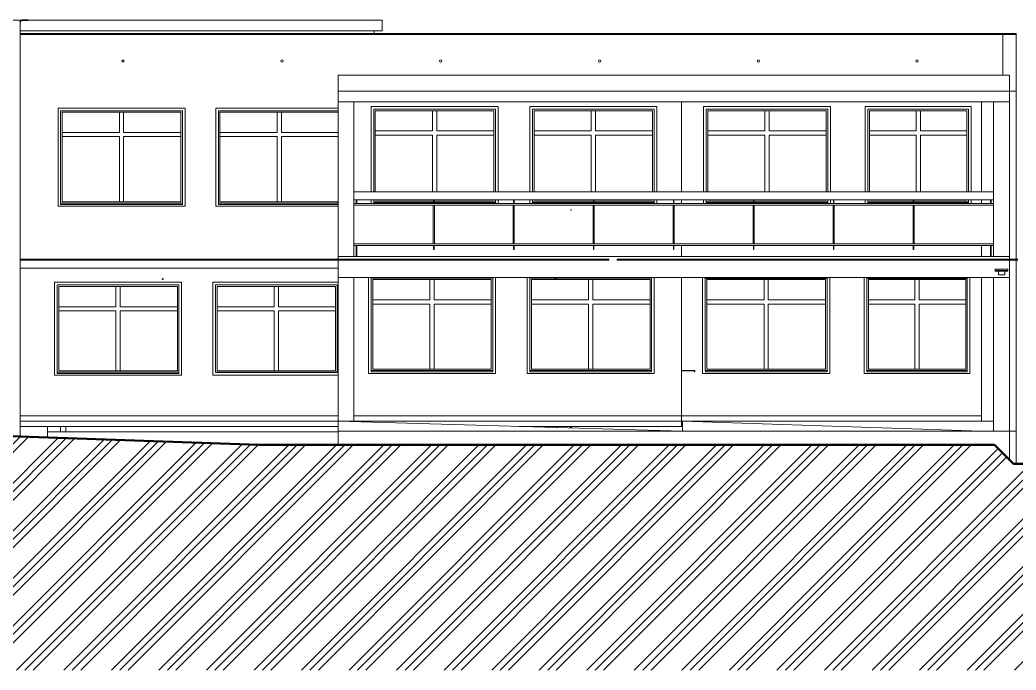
# Model space of a CAD drawing. Header units: millimetres. Extents: x -4051 to 472247, y -45352 to 20466.
# Drawn here: x 22695 to 41514, y -2470 to 9803 of the extents above; entities that cross this region are included whole.
import ezdxf

# ---------------------------------------------------------------- set-up
doc = ezdxf.new("R2010")
doc.units = ezdxf.units.MM
for name, color, linetype, lineweight in [('A-DETL-GENF', 92, 'Continuous', 9), ('A-DETL-WIDE', 214, 'Continuous', 50), ('A-FLOR', 192, 'Continuous', 9), ('A-FLOR-HRAL', 11, 'Continuous', 9), ('A-GLAZ', 151, 'Continuous', 9), ('A-ROOF', 132, 'Continuous', 9), ('A-ROOF-OTLN', 132, 'Continuous', 9), ('A-WALL', 113, 'Continuous', 9), ('E-LITE-EQPM', 33, 'Continuous', 9), ('E-POWR-CNDT', 130, 'Continuous', 9), ('E-POWR-CNTR', 130, 'Continuous', 9), ('E-POWR-DROP', 130, 'Continuous', 9), ('Q-SPCQ', 91, 'Continuous', 9), ('S-COLS', 52, 'Continuous', 9)]:
    doc.layers.add(name, color=color, linetype=linetype, lineweight=lineweight)

# ---------------------------------------------------------------- blocks, each defined once
blk = doc.blocks.new('OKNO_2k_nadsvetlik - OKNO_2k_nadsvetlik 2400 x 1750-1972477-J-Bourání')
at = {"layer": 'A-GLAZ', "color": 41}
for p, q in [((28704, 4850), (26339, 4850)), ((26339, 4850), (26339, 3100)), ((26389, 3150), (26389, 4800)), ((26389, 4800), (28689, 4800)), ((26419, 3180), (26419, 4770)), ((26419, 4770), (28659, 4770)), ((27499, 4390), (27499, 4770)), ((27579, 4770), (27499, 4770)), ((27579, 4770), (27579, 4390)), ((28659, 4770), (28659, 3180)), ((28689, 3150), (28689, 4800)), ((27499, 4390), (26419, 4390)), ((26419, 4390), (26419, 4310)), ((28659, 4390), (27579, 4390)), ((28659, 4310), (28659, 4390)), ((26419, 4310), (27499, 4310)), ((27499, 3180), (27499, 4310)), ((27579, 4310), (27579, 3180)), ((27579, 4310), (28659, 4310)), ((26339, 3100), (28704, 3100)), ((26389, 3150), (28689, 3150)), ((28659, 3180), (26419, 3180)), ((27579, 3180), (27499, 3180))]:
    blk.add_line(p, q, dxfattribs=at)
blk = doc.blocks.new('parapet_ext - parapet_ext-1802004-J-Bourání')
at = {"layer": 'Q-SPCQ', "color": 41}
blk.add_line((28689, 3152), (26389, 3152), dxfattribs=at)
blk = doc.blocks.new('OKNO_2k_nadsvetlik - OKNO_2k_nadsvetlik 2400 x 1750-1972492-J-Bourání')
at = {"layer": 'A-GLAZ'}
for p, q in [((25749, 4850), (23349, 4850)), ((23349, 4850), (23349, 3100)), ((23399, 3152), (23399, 4800)), ((23399, 4800), (25699, 4800)), ((23429, 3180), (23429, 4770)), ((23429, 4770), (25669, 4770)), ((24509, 4390), (24509, 4770)), ((24589, 4770), (24509, 4770)), ((24589, 4770), (24589, 4390)), ((25669, 4770), (25669, 3180)), ((25699, 3152), (25699, 4800)), ((25749, 3100), (25749, 4850)), ((24509, 4390), (23429, 4390)), ((23429, 4390), (23429, 4310)), ((25669, 4390), (24589, 4390)), ((25669, 4310), (25669, 4390)), ((23429, 4310), (24509, 4310)), ((24509, 3180), (24509, 4310)), ((24589, 4310), (24589, 3180)), ((24589, 4310), (25669, 4310)), ((23349, 3100), (25749, 3100)), ((25669, 3180), (23429, 3180)), ((24589, 3180), (24509, 3180))]:
    blk.add_line(p, q, dxfattribs=at)
blk = doc.blocks.new('parapet_ext - parapet_ext-1801991-J-Bourání')
at = {"layer": 'Q-SPCQ'}
for p, q in [((23399, 3130), (23399, 3152)), ((25699, 3152), (23399, 3152)), ((25699, 3130), (23399, 3130)), ((25699, 3152), (25699, 3130))]:
    blk.add_line(p, q, dxfattribs=at)
blk = doc.blocks.new('OKNO_2k_nadsvetlik - OKNO_2k_nadsvetlik 2400 x 1850-1972490-J-Bourání')
at = {"layer": 'A-GLAZ'}
for p, q in [((29279, 4940), (29279, 3130)), ((29329, 4930), (31629, 4930)), ((29329, 4930), (29329, 3182)), ((29359, 3210), (29359, 4900)), ((29359, 4900), (31599, 4900)), ((30439, 4520), (30439, 4900)), ((30519, 4900), (30439, 4900)), ((30519, 4900), (30519, 4520)), ((31599, 4900), (31599, 3210)), ((31629, 4930), (31629, 3182)), ((31679, 3130), (31679, 4940)), ((30439, 4520), (29359, 4520)), ((29359, 4520), (29359, 4440)), ((31599, 4520), (30519, 4520)), ((31599, 4440), (31599, 4520)), ((29359, 4440), (30439, 4440)), ((30439, 3210), (30439, 4440)), ((30519, 4440), (30519, 3210)), ((30519, 4440), (31599, 4440)), ((31599, 3210), (29359, 3210)), ((30519, 3210), (30439, 3210)), ((29279, 3130), (31679, 3130))]:
    blk.add_line(p, q, dxfattribs=at)
blk = doc.blocks.new('parapet_ext - parapet_ext-1802161-J-Bourání')
at = {"layer": 'Q-SPCQ'}
for p, q in [((63300, 1720), (63300, 1742)), ((65600, 1742), (63300, 1742)), ((65600, 1720), (63300, 1720)), ((65600, 1742), (65600, 1720))]:
    blk.add_line(p, q, dxfattribs=at)
blk = doc.blocks.new('OKNO_2k_nadsvetlik - OKNO_2k_nadsvetlik 2400 x 1850-V3-J-Bourání')
at = {"layer": 'A-GLAZ'}
for p, q in [((35593, 4940), (35593, 3130)), ((35643, 3182), (35643, 4930)), ((35643, 4930), (37943, 4930)), ((35673, 3210), (35673, 4900)), ((35673, 4900), (37913, 4900)), ((36753, 4520), (36753, 4900)), ((36833, 4900), (36753, 4900)), ((36833, 4900), (36833, 4520)), ((37913, 4900), (37913, 3210)), ((37943, 3182), (37943, 4930)), ((37993, 3130), (37993, 4940)), ((36753, 4520), (35673, 4520)), ((35673, 4520), (35673, 4440)), ((37913, 4520), (36833, 4520)), ((37913, 4440), (37913, 4520)), ((35673, 4440), (36753, 4440)), ((36753, 3210), (36753, 4440)), ((36833, 4440), (36833, 3210)), ((36833, 4440), (37913, 4440)), ((37913, 3210), (35673, 3210)), ((36833, 3210), (36753, 3210)), ((35593, 3130), (37993, 3130))]:
    blk.add_line(p, q, dxfattribs=at)
blk = doc.blocks.new('OKNO_2k_nadsvetlik - OKNO_2k_nadsvetlik 2000 x 1850-1972473-J-Bourání')
at = {"layer": 'A-GLAZ'}
for p, q in [((38643, 4940), (38643, 3130)), ((38693, 3182), (38693, 4930)), ((38693, 4930), (40593, 4930)), ((38723, 3210), (38723, 4900)), ((38723, 4900), (40563, 4900)), ((39603, 4520), (39603, 4900)), ((39683, 4900), (39603, 4900)), ((39683, 4900), (39683, 4520)), ((40563, 4900), (40563, 3210)), ((40593, 3182), (40593, 4930)), ((40643, 3130), (40643, 4940)), ((39603, 4520), (38723, 4520)), ((38723, 4520), (38723, 4440)), ((40563, 4520), (39683, 4520)), ((40563, 4440), (40563, 4520)), ((38723, 4440), (39603, 4440)), ((39603, 3210), (39603, 4440)), ((39683, 4440), (39683, 3210)), ((39683, 4440), (40563, 4440)), ((40563, 3210), (38723, 3210)), ((39683, 3210), (39603, 3210)), ((38643, 3130), (40643, 3130))]:
    blk.add_line(p, q, dxfattribs=at)
blk = doc.blocks.new('parapet_ext - parapet_ext-1802098-J-Bourání')
at = {"layer": 'Q-SPCQ'}
for p, q in [((38693, 3160), (38693, 3182)), ((40593, 3182), (38693, 3182)), ((40593, 3160), (38693, 3160)), ((40593, 3182), (40593, 3160))]:
    blk.add_line(p, q, dxfattribs=at)
blk = doc.blocks.new('OKNO_2k_nadsvetlik - OKNO_2k_nadsvetlik 2000 x 1850-1972508-J-Bourání')
at = {"layer": 'A-GLAZ'}
for p, q in [((40666, 8170), (38666, 8170)), ((38666, 8170), (38666, 6560)), ((38716, 6560), (38716, 8120)), ((38716, 8120), (40616, 8120)), ((40616, 6560), (40616, 8120)), ((40666, 6560), (40666, 8170)), ((38746, 6560), (38746, 8090)), ((38746, 8090), (40586, 8090)), ((39626, 7710), (39626, 8090)), ((39706, 8090), (39626, 8090)), ((39706, 8090), (39706, 7710)), ((40586, 8090), (40586, 6560)), ((39626, 7710), (38746, 7710)), ((38746, 7710), (38746, 7630)), ((38746, 7630), (39626, 7630)), ((39626, 6560), (39626, 7630)), ((40586, 7710), (39706, 7710)), ((39706, 7630), (39706, 6560)), ((39706, 7630), (40586, 7630)), ((40586, 7630), (40586, 7710)), ((38666, 6410), (38666, 6335)), ((38716, 6372), (38716, 6410)), ((38746, 6400), (38746, 6410)), ((39573, 6400), (38746, 6400)), ((40586, 6400), (39583, 6400)), ((39626, 6400), (39626, 6410)), ((39706, 6400), (39626, 6400)), ((39706, 6410), (39706, 6400)), ((40586, 6410), (40586, 6400)), ((40616, 6372), (40616, 6410)), ((40666, 6335), (40666, 6410))]:
    blk.add_line(p, q, dxfattribs=at)
blk = doc.blocks.new('parapet_ext - parapet_ext-V6-J-Bourání')
at = {"layer": 'Q-SPCQ'}
for p, q in [((38716, 6350), (38716, 6372)), ((39573, 6372), (38716, 6372)), ((39573, 6350), (38716, 6350)), ((40616, 6372), (39583, 6372)), ((40616, 6350), (39583, 6350)), ((40616, 6372), (40616, 6350))]:
    blk.add_line(p, q, dxfattribs=at)
blk = doc.blocks.new('OKNO_2k_nadsvetlik - OKNO_2k_nadsvetlik 2400 x 1850-1972506-J-Bourání')
at = {"layer": 'A-GLAZ', "color": 41}
for p, q in [((38008, 8170), (35608, 8170)), ((35608, 8170), (35608, 6560)), ((35658, 6560), (35658, 8120)), ((35658, 8120), (37958, 8120)), ((37958, 6560), (37958, 8120)), ((38008, 6560), (38008, 8170)), ((35688, 6560), (35688, 8090)), ((35688, 8090), (37928, 8090)), ((36768, 7710), (36768, 8090)), ((36848, 8090), (36768, 8090)), ((36848, 8090), (36848, 7710)), ((37928, 8090), (37928, 6560)), ((36768, 7710), (35688, 7710)), ((35688, 7710), (35688, 7630)), ((35688, 7630), (36768, 7630)), ((36768, 6560), (36768, 7630)), ((37928, 7710), (36848, 7710)), ((36848, 7630), (36848, 6560)), ((36848, 7630), (37928, 7630)), ((37928, 7630), (37928, 7710)), ((35608, 6410), (35608, 6335)), ((35658, 6372), (35658, 6410)), ((35688, 6400), (35688, 6410)), ((36552, 6400), (35688, 6400)), ((37928, 6400), (36562, 6400)), ((36768, 6400), (36768, 6410)), ((36848, 6400), (36768, 6400)), ((36848, 6410), (36848, 6400)), ((37928, 6410), (37928, 6400)), ((37958, 6372), (37958, 6410)), ((38008, 6335), (38008, 6410))]:
    blk.add_line(p, q, dxfattribs=at)
blk = doc.blocks.new('parapet_ext - parapet_ext-V7-J-Bourání')
at = {"layer": 'Q-SPCQ', "color": 41}
for p, q in [((35658, 6350), (35658, 6372)), ((36552, 6372), (35658, 6372)), ((36552, 6350), (35658, 6350)), ((37958, 6372), (36562, 6372)), ((37958, 6350), (36562, 6350)), ((37958, 6372), (37958, 6350))]:
    blk.add_line(p, q, dxfattribs=at)
blk = doc.blocks.new('OKNO_2k_nadsvetlik - OKNO_2k_nadsvetlik 2400 x 1850-1972464-J-Bourání')
at = {"layer": 'A-GLAZ'}
for p, q in [((31728, 8170), (29328, 8170)), ((29328, 8170), (29328, 6560)), ((29378, 6560), (29378, 8120)), ((29378, 8120), (31678, 8120)), ((31678, 6560), (31678, 8120)), ((31728, 6560), (31728, 8170)), ((29408, 6560), (29408, 8090)), ((29408, 8090), (31648, 8090)), ((30488, 7710), (30488, 8090)), ((30568, 8090), (30488, 8090)), ((30568, 8090), (30568, 7710)), ((31648, 8090), (31648, 6560)), ((30488, 7710), (29408, 7710)), ((29408, 7710), (29408, 7630)), ((29408, 7630), (30488, 7630)), ((30488, 6560), (30488, 7630)), ((31648, 7710), (30568, 7710)), ((30568, 7630), (30568, 6560)), ((30568, 7630), (31648, 7630)), ((31648, 7630), (31648, 7710)), ((29328, 6410), (29328, 6335)), ((29378, 6372), (29378, 6410)), ((29408, 6400), (29408, 6410)), ((30509, 6400), (29408, 6400)), ((30488, 6400), (30488, 6410)), ((30509, 6400), (30488, 6400)), ((31648, 6400), (30519, 6400)), ((30568, 6400), (30519, 6400)), ((30568, 6410), (30568, 6400)), ((31648, 6410), (31648, 6400)), ((31678, 6372), (31678, 6410)), ((31728, 6335), (31728, 6410))]:
    blk.add_line(p, q, dxfattribs=at)
blk = doc.blocks.new('parapet_ext - parapet_ext-V8-J-Bourání')
at = {"layer": 'Q-SPCQ'}
for p, q in [((29378, 6350), (29378, 6372)), ((30509, 6372), (29378, 6372)), ((30509, 6350), (29378, 6350)), ((31678, 6372), (30519, 6372)), ((31678, 6350), (30519, 6350)), ((31678, 6372), (31678, 6350))]:
    blk.add_line(p, q, dxfattribs=at)
blk = doc.blocks.new('OKNO_2k_nadsvetlik - OKNO_2k_nadsvetlik 2400 x 1850-V9-J-Bourání')
at = {"layer": 'A-GLAZ'}
for p, q in [((34728, 8170), (32328, 8170)), ((32328, 8170), (32328, 6560)), ((32378, 6560), (32378, 8120)), ((32378, 8120), (34678, 8120)), ((34678, 6560), (34678, 8120)), ((34728, 6560), (34728, 8170)), ((32408, 6560), (32408, 8090)), ((32408, 8090), (34648, 8090)), ((33488, 7710), (33488, 8090)), ((33568, 8090), (33488, 8090)), ((33568, 8090), (33568, 7710)), ((34648, 8090), (34648, 6560)), ((33488, 7710), (32408, 7710)), ((32408, 7710), (32408, 7630)), ((32408, 7630), (33488, 7630)), ((33488, 6560), (33488, 7630)), ((34648, 7710), (33568, 7710)), ((33568, 7630), (33568, 6560)), ((33568, 7630), (34648, 7630)), ((34648, 7630), (34648, 7710)), ((32328, 6410), (32328, 6335)), ((32378, 6372), (32378, 6410)), ((32408, 6400), (32408, 6410)), ((33530, 6400), (32408, 6400)), ((33488, 6400), (33488, 6410)), ((33530, 6400), (33488, 6400)), ((34648, 6400), (33540, 6400)), ((33568, 6400), (33540, 6400)), ((33568, 6410), (33568, 6400)), ((34648, 6410), (34648, 6400)), ((34678, 6372), (34678, 6410)), ((34728, 6335), (34728, 6410))]:
    blk.add_line(p, q, dxfattribs=at)
blk = doc.blocks.new('parapet_ext - parapet_ext-V10-J-Bourání')
at = {"layer": 'Q-SPCQ'}
for p, q in [((32378, 6350), (32378, 6372)), ((33530, 6372), (32378, 6372)), ((33530, 6350), (32378, 6350)), ((34678, 6372), (33540, 6372)), ((34678, 6350), (33540, 6350)), ((34678, 6372), (34678, 6350))]:
    blk.add_line(p, q, dxfattribs=at)
blk = doc.blocks.new('OKNO_2k_nadsvetlik - OKNO_2k_nadsvetlik 2400 x 1850-1972458-J-Bourání')
at = {"layer": 'A-GLAZ', "color": 41}
for p, q in [((28704, 8140), (26394, 8140)), ((26394, 8140), (26394, 6290)), ((26444, 6342), (26444, 8090)), ((26444, 8090), (28704, 8090)), ((26474, 6370), (26474, 8060)), ((26474, 8060), (28704, 8060)), ((27554, 7680), (27554, 8060)), ((27634, 8060), (27554, 8060)), ((27634, 8060), (27634, 7680)), ((27554, 7680), (26474, 7680)), ((26474, 7680), (26474, 7600)), ((26474, 7600), (27554, 7600)), ((27554, 6370), (27554, 7600)), ((28704, 7680), (27634, 7680)), ((27634, 7600), (27634, 6370)), ((27634, 7600), (28704, 7600)), ((26394, 6290), (28704, 6290)), ((28704, 6370), (26474, 6370)), ((27634, 6370), (27554, 6370))]:
    blk.add_line(p, q, dxfattribs=at)
blk = doc.blocks.new('parapet_ext - parapet_ext-V11-J-Bourání')
at = {"layer": 'Q-SPCQ', "color": 41}
for p, q in [((26444, 6320), (26444, 6342)), ((28704, 6342), (26444, 6342)), ((28704, 6320), (26444, 6320))]:
    blk.add_line(p, q, dxfattribs=at)
blk = doc.blocks.new('OKNO_2k_nadsvetlik - OKNO_2k_nadsvetlik 2400 x 1850-V12-J-Bourání')
at = {"layer": 'A-GLAZ'}
for p, q in [((25814, 8140), (23414, 8140)), ((23414, 8140), (23414, 6290)), ((25814, 6290), (25814, 8140)), ((23464, 6342), (23464, 8090)), ((23464, 8090), (25764, 8090)), ((23494, 6370), (23494, 8060)), ((23494, 8060), (25734, 8060)), ((24574, 7680), (24574, 8060)), ((24654, 8060), (24574, 8060)), ((24654, 8060), (24654, 7680)), ((25734, 8060), (25734, 6370)), ((25764, 6342), (25764, 8090)), ((24574, 7680), (23494, 7680)), ((23494, 7680), (23494, 7600)), ((23494, 7600), (24574, 7600)), ((24574, 6370), (24574, 7600)), ((25734, 7680), (24654, 7680)), ((24654, 7600), (24654, 6370)), ((24654, 7600), (25734, 7600)), ((25734, 7600), (25734, 7680)), ((23414, 6290), (25814, 6290)), ((25734, 6370), (23494, 6370)), ((24654, 6370), (24574, 6370))]:
    blk.add_line(p, q, dxfattribs=at)
blk = doc.blocks.new('Zábradlí - 20x10mm-980463-J-Bourání')
at = {"layer": 'A-FLOR-HRAL', "color": 41}
for p, q in [((19188, 5615), (19188, 6345)), ((19208, 6345), (19208, 5615))]:
    blk.add_line(p, q, dxfattribs=at)
blk = doc.blocks.new('Zábradlí - 50x10mm-980461-J-Bourání')
at = {"layer": 'A-FLOR-HRAL', "color": 41}
for p, q in [((19193, 6375), (19193, 6450)), ((19203, 6450), (19203, 6375)), ((19193, 5510), (19193, 5585)), ((19203, 5510), (19193, 5510)), ((19203, 5585), (19203, 5510))]:
    blk.add_line(p, q, dxfattribs=at)
blk = doc.blocks.new('Zábradlí - 50x10mm-V22-J-Bourání')
at = {"layer": 'A-FLOR-HRAL', "color": 41}
for p, q in [((29049, 6335), (29049, 6410)), ((29059, 6410), (29059, 6335)), ((29049, 5340), (29049, 5545)), ((29059, 5545), (29059, 5340))]:
    blk.add_line(p, q, dxfattribs=at)
blk = doc.blocks.new('Zábradlí - Zábradlí-1021635-J-Bourání')
at = {"layer": 'A-FLOR-HRAL', "color": 41}
for p, q in [((29004, 6560), (41089, 6560)), ((29004, 6410), (41089, 6410)), ((29004, 6335), (41089, 6335)), ((29004, 6305), (41089, 6305)), ((29004, 5575), (41089, 5575)), ((29004, 5545), (41089, 5545))]:
    blk.add_line(p, q, dxfattribs=at)
for name, p in [('Zábradlí - 50x10mm-V22-J-Bourání', (0, 0)), ('Zábradlí - 50x10mm-980461-J-Bourání', (11316, -40)), ('Zábradlí - 50x10mm-980461-J-Bourání', (12826, -40)), ('Zábradlí - 50x10mm-980461-J-Bourání', (14337, -40)), ('Zábradlí - 50x10mm-980461-J-Bourání', (15848, -40)), ('Zábradlí - 50x10mm-980461-J-Bourání', (17358, -40)), ('Zábradlí - 50x10mm-980461-J-Bourání', (18869, -40)), ('Zábradlí - 50x10mm-980461-J-Bourání', (20380, -40)), ('Zábradlí - 50x10mm-V22-J-Bourání', (11985, 0)), ('Zábradlí - 20x10mm-980463-J-Bourání', (11316, -40)), ('Zábradlí - 20x10mm-980463-J-Bourání', (12826, -40)), ('Zábradlí - 20x10mm-980463-J-Bourání', (14337, -40)), ('Zábradlí - 20x10mm-980463-J-Bourání', (15848, -40)), ('Zábradlí - 20x10mm-980463-J-Bourání', (17358, -40)), ('Zábradlí - 20x10mm-980463-J-Bourání', (18869, -40)), ('Zábradlí - 20x10mm-980463-J-Bourání', (20380, -40))]:
    blk.add_blockref(name, p)
blk = doc.blocks.new('OKNO_1k_nadsvetlik - OKNO_1k_nadsvetlik_700 x 2500-2251905-J-Bourání')
at = {"layer": 'A-GLAZ', "color": 41}
for p, q in [((35194, 8260), (35194, 6560)), ((35194, 6410), (35194, 6335))]:
    blk.add_line(p, q, dxfattribs=at)
blk = doc.blocks.new('DPS_světlo_54 - DPS_světlo_54-V33-J-Bourání')
at = {"layer": 'E-LITE-EQPM', "color": 41}
for p, q in [((41119, 5100), (41119, 5076)), ((41359, 5100), (41119, 5100)), ((41359, 5076), (41359, 5100)), ((41119, 5076), (41359, 5076)), ((41119, 5076), (41119, 5061)), ((41359, 5076), (41119, 5076)), ((41119, 5061), (41359, 5061)), ((41179, 5060), (41179, 4989)), ((41179, 4989), (41299, 4989)), ((41299, 4989), (41299, 5060)), ((41359, 5061), (41359, 5076))]:
    blk.add_line(p, q, dxfattribs=at)
blk = doc.blocks.new('OKNO_1k_nadsvetlik - OKNO_1k_nadsvetlik_900 x 1850-1969497-J-Bourání')
at = {"layer": 'A-GLAZ', "color": 41}
blk.add_line((35194, 4940), (35194, 3130), dxfattribs=at)
blk = doc.blocks.new('parapet_ext - parapet_ext-V35-J-Bourání')
at = {"layer": 'Q-SPCQ', "color": 41}
for p, q in [((35443, 3182), (35194, 3182)), ((35194, 3180), (35441, 3180)), ((35441, 3180), (35441, 3160)), ((35441, 3160), (35443, 3160)), ((35443, 3160), (35443, 3182))]:
    blk.add_line(p, q, dxfattribs=at)

msp = doc.modelspace()

# ---------------------------------------------------------------- hatches: boundary and pattern name
at = {"layer": 'A-DETL-GENF'}
h = msp.add_hatch(dxfattribs=at)
h.set_pattern_fill('FP_3', style=0, pattern_type=2)
h.set_pattern_definition([(45, (-21440.8, 0), (-449.0128, 449.0128), []), (45, (-21282.05, 0), (0, 898.0256), []), (45, (-21599.55, 0), (0, 898.0256), [])])
h.paths.add_polyline_path([(99859, -2470), (99859, 330), (83591, 330), (83591, 530), (77391, 530), (77391, 782), (72341, 870), (72341, 497), (53409, 497), (53409, 697), (51209, 697), (50735, 826), (46244, 1230), (44465, 1421), (41465, 1421), (41108, 1779), (27208, 1779), (22510, 1943), (17506, 2030), (2140, 2030), (1361, 2114), (-1379, 2114), (-1379, 2274), (-4051, 1927), (-4051, -2470), (99312, -2470)])
at = {"layer": 'E-POWR-DROP'}
for color, points in [(41, [(33107, 6212), (33110, 6213), (33111, 6215), (33112, 6219), (33110, 6222), (33106, 6222), (33104, 6221), (33102, 6217), (33104, 6214), (33106, 6212)]), (256, [(28701, 5271), (28706, 5276), (28707, 5278), (28707, 5282), (28703, 5288), (28696, 5289), (28692, 5286), (28689, 5280), (28692, 5274), (28694, 5272), (28698, 5272)]), (256, [(41426, 5271), (41431, 5276), (41432, 5278), (41432, 5282), (41428, 5288), (41421, 5289), (41417, 5286), (41415, 5280), (41417, 5274), (41419, 5272), (41424, 5272)]), (256, [(25395, 4901), (25401, 4906), (25401, 4910), (25401, 4912), (25397, 4918), (25390, 4919), (25386, 4916), (25384, 4910), (25386, 4904), (25388, 4902), (25393, 4902)]), (256, [(32815, 4901), (32821, 4906), (32821, 4910), (32821, 4912), (32817, 4918), (32810, 4919), (32806, 4916), (32804, 4910), (32806, 4904), (32808, 4902), (32813, 4902)]), (256, [(39880, 4901), (39886, 4906), (39886, 4910), (39886, 4912), (39882, 4918), (39875, 4919), (39871, 4916), (39869, 4910), (39871, 4904), (39873, 4902), (39878, 4902)])]:
    msp.add_hatch(color=color, dxfattribs=at).paths.add_polyline_path(points)

# ---------------------------------------------------------------- linework, layer by layer
at = {"layer": 'A-DETL-WIDE'}
for p, q in [((27208, 1779), (22510, 1943)), ((28608, 1779), (27208, 1779)), ((35008, 1779), (28608, 1779)), ((41108, 1779), (35008, 1779)), ((41465, 1421), (41108, 1779)), ((44465, 1421), (41465, 1421))]:
    msp.add_line(p, q, dxfattribs=at)
at = {"layer": 'A-FLOR'}
for p, q in [((28704, 8760), (41389, 8760)), ((28704, 8260), (28704, 8760)), ((41389, 8760), (41389, 8260)), ((41389, 8460), (28704, 8460)), ((41389, 8260), (28704, 8260)), ((28704, 5340), (41089, 5340)), ((28704, 5289), (28704, 5340)), ((28704, 4940), (28704, 5271)), ((41389, 5340), (41389, 5290)), ((41389, 5270), (41389, 4940)), ((41389, 4940), (28704, 4940)), ((37943, 4920), (35643, 4920)), ((40593, 4920), (38693, 4920)), ((22699, 2330), (28704, 2330)), ((29004, 2330), (40864, 2330)), ((28704, 2130), (22699, 2130)), ((28704, 2230), (28704, 1779)), ((28704, 2230), (35209, 2040)), ((35209, 2130), (32127, 2130)), ((35193, 2230), (35193, 2130)), ((35209, 2040), (35209, 2230)), ((35209, 2230), (40864, 2230)), ((41389, 2040), (28704, 2040)), ((41389, 1498), (41389, 2040))]:
    msp.add_line(p, q, dxfattribs=at)
at = {"layer": 'A-FLOR', "lineweight": 18}
msp.add_line((40864, 2040), (35209, 2230), dxfattribs=at)
at = {"layer": 'A-ROOF', "color": 41}
for p, q in [((22699, 9550), (41514, 9550)), ((41514, 9550), (41514, 9530))]:
    msp.add_line(p, q, dxfattribs=at)
at = {"layer": 'A-ROOF-OTLN'}
for p, q in [((22729, 9800), (21227, 9800)), ((29532, 9800), (22850, 9800)), ((29538, 9602), (29538, 9794)), ((22699, 9596), (29532, 9596))]:
    msp.add_line(p, q, dxfattribs=at)
for points, knots in [([(29538, 9794), (29538, 9794), (29538, 9795), (29538, 9796), (29538, 9797), (29537, 9797), (29537, 9798), (29537, 9798), (29536, 9799), (29536, 9799), (29535, 9799), (29535, 9799), (29534, 9800), (29534, 9800), (29534, 9800), (29533, 9800), (29533, 9800), (29533, 9800), (29532, 9800)], [0, 0, 0, 0, 0.125, 0.1875, 0.25, 0.3125, 0.34375, 0.375, 0.4375, 0.5, 0.53125, 0.5625, 0.59375, 0.625, 0.65625, 0.6875, 0.71875, 0.75, 0.75, 0.75, 0.75]), ([(29532, 9596), (29533, 9596), (29533, 9596), (29533, 9596), (29534, 9596), (29534, 9596), (29534, 9596), (29535, 9596), (29535, 9596), (29535, 9596), (29536, 9597), (29536, 9597), (29537, 9597), (29537, 9598), (29537, 9598), (29538, 9599), (29538, 9599), (29538, 9600), (29538, 9601), (29538, 9602)], [0.3333333, 0.3333333, 0.3333333, 0.3333333, 0.3611111, 0.3888889, 0.4166667, 0.4444444, 0.4722222, 0.5, 0.5277778, 0.5555556, 0.5833333, 0.6111111, 0.6666667, 0.6944444, 0.7222222, 0.7777778, 0.8333333, 0.8888889, 1, 1, 1, 1])]:
    msp.add_open_spline(points, degree=3, knots=knots, dxfattribs=at)
at = {"layer": 'A-WALL'}
for p, q in [((41514, 9530), (22699, 9530)), ((29388, 9550), (29388, 9596)), ((41264, 8760), (41264, 9530)), ((41514, 9530), (41514, 5290)), ((41389, 8460), (41514, 8460)), ((28704, 5340), (28704, 8260)), ((29004, 8260), (29004, 5340)), ((35193, 6560), (35193, 8260)), ((40864, 6560), (40864, 8260)), ((41089, 5340), (41089, 8260)), ((41389, 8260), (41389, 5340)), ((35193, 6335), (35193, 6410)), ((40864, 6335), (40864, 6410)), ((35193, 5340), (35193, 5545)), ((40864, 5340), (40864, 5545)), ((41089, 5340), (41389, 5340)), ((41514, 5270), (41514, 1421)), ((28704, 5120), (22699, 5120)), ((28704, 2230), (28704, 4940)), ((29004, 4940), (29004, 2230)), ((35193, 4940), (35193, 2230)), ((40864, 2230), (40864, 4940)), ((41089, 2040), (41089, 4940)), ((41389, 4940), (41389, 2040)), ((22699, 2230), (35209, 2230)), ((32837, 2109), (32837, 2130)), ((33087, 2130), (33087, 2102)), ((41089, 2230), (40864, 2230)), ((23216, 2030), (28704, 2030)), ((41514, 2040), (41389, 2040))]:
    msp.add_line(p, q, dxfattribs=at)
at = {"layer": 'A-WALL', "color": 41}
for p, q in [((23460, 2030), (23460, 2130)), ((23560, 2130), (23560, 2030))]:
    msp.add_line(p, q, dxfattribs=at)
at = {"layer": 'A-WALL'}
for centre, start, end in [((24645, 9028), 0, 180), ((27645, 9028), 0, 180), ((30645, 9028), 0, 180), ((33645, 9028), 0, 180), ((36645, 9028), 0, 180), ((39645, 9028), 0, 180), ((24645, 9028), 180, 0), ((27645, 9028), 180, 0), ((30645, 9028), 180, 0), ((33645, 9028), 180, 0), ((36645, 9028), 180, 0), ((39645, 9028), 180, 0)]:
    msp.add_arc(centre, 22, start, end, dxfattribs=at)
at = {"layer": 'E-POWR-CNDT', "color": 41}
for p, q in [((22777, 9803), (22744, 9803)), ((22744, 9793), (22777, 9793)), ((22850, 9803), (22777, 9803)), ((22777, 9793), (22850, 9793)), ((22850, 9793), (22850, 9803)), ((22699, 9715), (22699, 9748)), ((22699, 1936), (22699, 9715)), ((33102, 2130), (33102, 2102)), ((33112, 2101), (33112, 2130))]:
    msp.add_line(p, q, dxfattribs=at)
at = {"layer": 'E-POWR-CNDT'}
for p, q in [((28623, 5289), (22699, 5289)), ((22699, 5271), (28623, 5271)), ((28678, 5290), (28623, 5290)), ((28623, 5270), (28678, 5270)), ((28773, 5290), (28718, 5290)), ((28718, 5270), (28773, 5270)), ((33818, 5289), (28773, 5289)), ((28773, 5271), (33818, 5271)), ((33818, 5271), (33818, 5289)), ((41349, 5289), (33977, 5289)), ((33977, 5289), (33977, 5271)), ((33977, 5271), (41349, 5271)), ((41404, 5290), (41349, 5290)), ((41349, 5270), (41404, 5270)), ((41465, 5290), (41429, 5290)), ((41429, 5270), (41465, 5270)), ((41510, 5289), (41465, 5289)), ((41465, 5271), (41510, 5271)), ((41547, 5290), (41510, 5290)), ((41510, 5270), (41547, 5270))]:
    msp.add_line(p, q, dxfattribs=at)
at = {"layer": 'E-POWR-CNDT', "color": 41, "flags": 128}
for points in [[(22744, 9803), (22742, 9803), (22740, 9803), (22738, 9803), (22736, 9802), (22734, 9802), (22731, 9801), (22729, 9801), (22727, 9800), (22725, 9799), (22723, 9799), (22721, 9798), (22719, 9797), (22717, 9796), (22715, 9795), (22713, 9793), (22712, 9792), (22710, 9791), (22708, 9789), (22707, 9788), (22705, 9786), (22704, 9785), (22702, 9783), (22701, 9781), (22699, 9780), (22698, 9778), (22697, 9776), (22696, 9774), (22695, 9772), (22694, 9770)], [(22699, 9748), (22700, 9750), (22700, 9752), (22700, 9753), (22700, 9755), (22700, 9757), (22701, 9759), (22701, 9760), (22702, 9762), (22702, 9764), (22703, 9766), (22704, 9767), (22705, 9769), (22705, 9770), (22706, 9772), (22707, 9773), (22708, 9775), (22709, 9776), (22711, 9778), (22712, 9779), (22713, 9780), (22714, 9782), (22716, 9783), (22717, 9784), (22719, 9785), (22720, 9786), (22722, 9787), (22723, 9788), (22725, 9789), (22727, 9789), (22728, 9790), (22730, 9791), (22732, 9791), (22733, 9792), (22735, 9792), (22737, 9792), (22739, 9793), (22740, 9793), (22742, 9793), (22744, 9793), (22744, 9793)]]:
    msp.add_lwpolyline(points, dxfattribs=at)
at = {"layer": 'E-POWR-CNDT', "flags": 128}
for points in [[(28678, 5290), (28679, 5290), (28680, 5290), (28681, 5290), (28681, 5290), (28682, 5290), (28683, 5290), (28684, 5290), (28685, 5290), (28685, 5290), (28686, 5290), (28687, 5290), (28687, 5290), (28688, 5290), (28689, 5290), (28690, 5290), (28690, 5290), (28691, 5290), (28691, 5290), (28692, 5290), (28693, 5290), (28693, 5290), (28694, 5290), (28694, 5290), (28695, 5290), (28695, 5290), (28695, 5290)], [(28696, 5270), (28695, 5270), (28695, 5270), (28694, 5270), (28694, 5270), (28693, 5270), (28693, 5270), (28692, 5270), (28692, 5270), (28691, 5270), (28690, 5270), (28690, 5270), (28689, 5270), (28688, 5270), (28688, 5270), (28687, 5270), (28686, 5270), (28685, 5270), (28685, 5270), (28684, 5270), (28683, 5270), (28682, 5270), (28682, 5270), (28681, 5270), (28680, 5270), (28679, 5270), (28678, 5270), (28678, 5270)], [(28718, 5290), (28717, 5290), (28717, 5290), (28716, 5290), (28715, 5290), (28714, 5290), (28713, 5290), (28713, 5290), (28712, 5290), (28711, 5290), (28710, 5290), (28710, 5290), (28709, 5290), (28708, 5290), (28708, 5290), (28707, 5290), (28706, 5290), (28706, 5290), (28705, 5290), (28704, 5290), (28704, 5290), (28703, 5290), (28703, 5290), (28702, 5290), (28702, 5290), (28701, 5290), (28701, 5290), (28701, 5290), (28700, 5290), (28700, 5290), (28700, 5290), (28699, 5290), (28699, 5290), (28699, 5290), (28699, 5290), (28699, 5290), (28698, 5290), (28698, 5290), (28698, 5290), (28698, 5290)], [(28698, 5270), (28698, 5270), (28698, 5270), (28698, 5270), (28698, 5270), (28699, 5270), (28699, 5270), (28699, 5270), (28699, 5270), (28700, 5270), (28700, 5270), (28700, 5270), (28700, 5270), (28701, 5270), (28701, 5270), (28702, 5270), (28702, 5270), (28703, 5270), (28703, 5270), (28704, 5270), (28704, 5270), (28705, 5270), (28705, 5270), (28706, 5270), (28707, 5270), (28707, 5270), (28708, 5270), (28709, 5270), (28710, 5270), (28710, 5270), (28711, 5270), (28712, 5270), (28712, 5270), (28713, 5270), (28714, 5270), (28715, 5270), (28716, 5270), (28716, 5270), (28717, 5270), (28718, 5270), (28718, 5270)], [(28699, 5290), (28699, 5290), (28699, 5290), (28700, 5290), (28700, 5290), (28701, 5290)], [(41424, 5290), (41424, 5290), (41424, 5290), (41423, 5290), (41423, 5290), (41423, 5290), (41423, 5290), (41423, 5290), (41423, 5290), (41422, 5290), (41422, 5290), (41422, 5290), (41421, 5290), (41421, 5290), (41421, 5290), (41420, 5290), (41420, 5290), (41419, 5290), (41419, 5290), (41418, 5290), (41418, 5290), (41417, 5290), (41416, 5290), (41416, 5290), (41415, 5290), (41414, 5290), (41414, 5290), (41413, 5290), (41412, 5290), (41412, 5290), (41411, 5290), (41410, 5290), (41409, 5290), (41409, 5290), (41408, 5290), (41407, 5290), (41406, 5290), (41405, 5290), (41405, 5290), (41404, 5290), (41404, 5290)], [(41404, 5270), (41404, 5270), (41405, 5270), (41406, 5270), (41407, 5270), (41408, 5270), (41408, 5270), (41409, 5270), (41410, 5270), (41411, 5270), (41411, 5270), (41412, 5270), (41413, 5270), (41414, 5270), (41414, 5270), (41415, 5270), (41416, 5270), (41416, 5270), (41417, 5270), (41417, 5270), (41418, 5270), (41418, 5270), (41419, 5270), (41420, 5270), (41420, 5270), (41420, 5270), (41421, 5270), (41421, 5270), (41422, 5270), (41422, 5270), (41422, 5270), (41423, 5270), (41423, 5270), (41423, 5270), (41423, 5270), (41423, 5270), (41423, 5270), (41424, 5270), (41424, 5270), (41424, 5270)], [(41421, 5290), (41421, 5290), (41422, 5290), (41422, 5290), (41423, 5290), (41423, 5290)], [(41426, 5290), (41427, 5290), (41427, 5290), (41428, 5290), (41428, 5290), (41429, 5290), (41429, 5290)], [(41429, 5270), (41428, 5270), (41428, 5270), (41427, 5270), (41427, 5270), (41426, 5270)]]:
    msp.add_lwpolyline(points, dxfattribs=at)
at = {"layer": 'E-POWR-CNTR', "color": 41}
for p, q in [((33097, 6217), (33117, 6217)), ((33107, 6207), (33107, 6227))]:
    msp.add_line(p, q, dxfattribs=at)
at = {"layer": 'E-POWR-CNTR'}
for p, q in [((28682, 5280), (28714, 5280)), ((28698, 5264), (28698, 5296)), ((41408, 5280), (41440, 5280)), ((41424, 5264), (41424, 5296)), ((41436, 5280), (41434, 5280)), ((25377, 4910), (25409, 4910)), ((25393, 4894), (25393, 4926)), ((32797, 4910), (32829, 4910)), ((32813, 4894), (32813, 4926)), ((39862, 4910), (39894, 4910)), ((39878, 4894), (39878, 4926))]:
    msp.add_line(p, q, dxfattribs=at)
at = {"layer": 'S-COLS'}
msp.add_line((23216, 1918), (23216, 2130), dxfattribs=at)

# ---------------------------------------------------------------- block references
at = {"layer": 'A-FLOR-HRAL', "color": 41}
msp.add_blockref('Zábradlí - Zábradlí-1021635-J-Bourání', (0, 0), dxfattribs=at)
at = {"layer": 'A-GLAZ'}
for name, p in [('OKNO_2k_nadsvetlik - OKNO_2k_nadsvetlik 2400 x 1850-V12-J-Bourání', (0, 0)), ('OKNO_2k_nadsvetlik - OKNO_2k_nadsvetlik 2400 x 1850-1972464-J-Bourání', (0, 0)), ('OKNO_2k_nadsvetlik - OKNO_2k_nadsvetlik 2400 x 1850-V9-J-Bourání', (0, 0)), ('OKNO_2k_nadsvetlik - OKNO_2k_nadsvetlik 2000 x 1850-1972508-J-Bourání', (0, 0)), ('OKNO_2k_nadsvetlik - OKNO_2k_nadsvetlik 2400 x 1850-1972490-J-Bourání', (0, 0)), ('OKNO_2k_nadsvetlik - OKNO_2k_nadsvetlik 2400 x 1850-1972490-J-Bourání', (3000, 0)), ('OKNO_2k_nadsvetlik - OKNO_2k_nadsvetlik 2400 x 1850-V3-J-Bourání', (0, 0)), ('OKNO_2k_nadsvetlik - OKNO_2k_nadsvetlik 2000 x 1850-1972473-J-Bourání', (0, 0)), ('OKNO_2k_nadsvetlik - OKNO_2k_nadsvetlik 2400 x 1750-1972492-J-Bourání', (0, 0))]:
    msp.add_blockref(name, p, dxfattribs=at)
at = {"layer": 'A-GLAZ', "color": 41}
for name in ['OKNO_2k_nadsvetlik - OKNO_2k_nadsvetlik 2400 x 1850-1972458-J-Bourání', 'OKNO_1k_nadsvetlik - OKNO_1k_nadsvetlik_700 x 2500-2251905-J-Bourání', 'OKNO_2k_nadsvetlik - OKNO_2k_nadsvetlik 2400 x 1850-1972506-J-Bourání', 'OKNO_1k_nadsvetlik - OKNO_1k_nadsvetlik_900 x 1850-1969497-J-Bourání', 'OKNO_2k_nadsvetlik - OKNO_2k_nadsvetlik 2400 x 1750-1972477-J-Bourání']:
    msp.add_blockref(name, (0, 0), dxfattribs=at)
at = {"layer": 'E-LITE-EQPM', "color": 41}
msp.add_blockref('DPS_světlo_54 - DPS_světlo_54-V33-J-Bourání', (0, 0), dxfattribs=at)
at = {"layer": 'Q-SPCQ'}
for name, p in [('parapet_ext - parapet_ext-1801991-J-Bourání', (65, 3190)), ('parapet_ext - parapet_ext-V8-J-Bourání', (0, 0)), ('parapet_ext - parapet_ext-V10-J-Bourání', (0, 0)), ('parapet_ext - parapet_ext-V6-J-Bourání', (0, 0)), ('parapet_ext - parapet_ext-1801991-J-Bourání', (0, 0)), ('parapet_ext - parapet_ext-1802161-J-Bourání', (-33971, 1440)), ('parapet_ext - parapet_ext-1802161-J-Bourání', (-30971, 1440)), ('parapet_ext - parapet_ext-1801991-J-Bourání', (12245, 30)), ('parapet_ext - parapet_ext-1802098-J-Bourání', (0, 0))]:
    msp.add_blockref(name, p, dxfattribs=at)
at = {"layer": 'Q-SPCQ', "color": 41}
for name in ['parapet_ext - parapet_ext-V11-J-Bourání', 'parapet_ext - parapet_ext-V7-J-Bourání', 'parapet_ext - parapet_ext-1802004-J-Bourání', 'parapet_ext - parapet_ext-V35-J-Bourání']:
    msp.add_blockref(name, (0, 0), dxfattribs=at)

doc.saveas('drawing.dxf')
